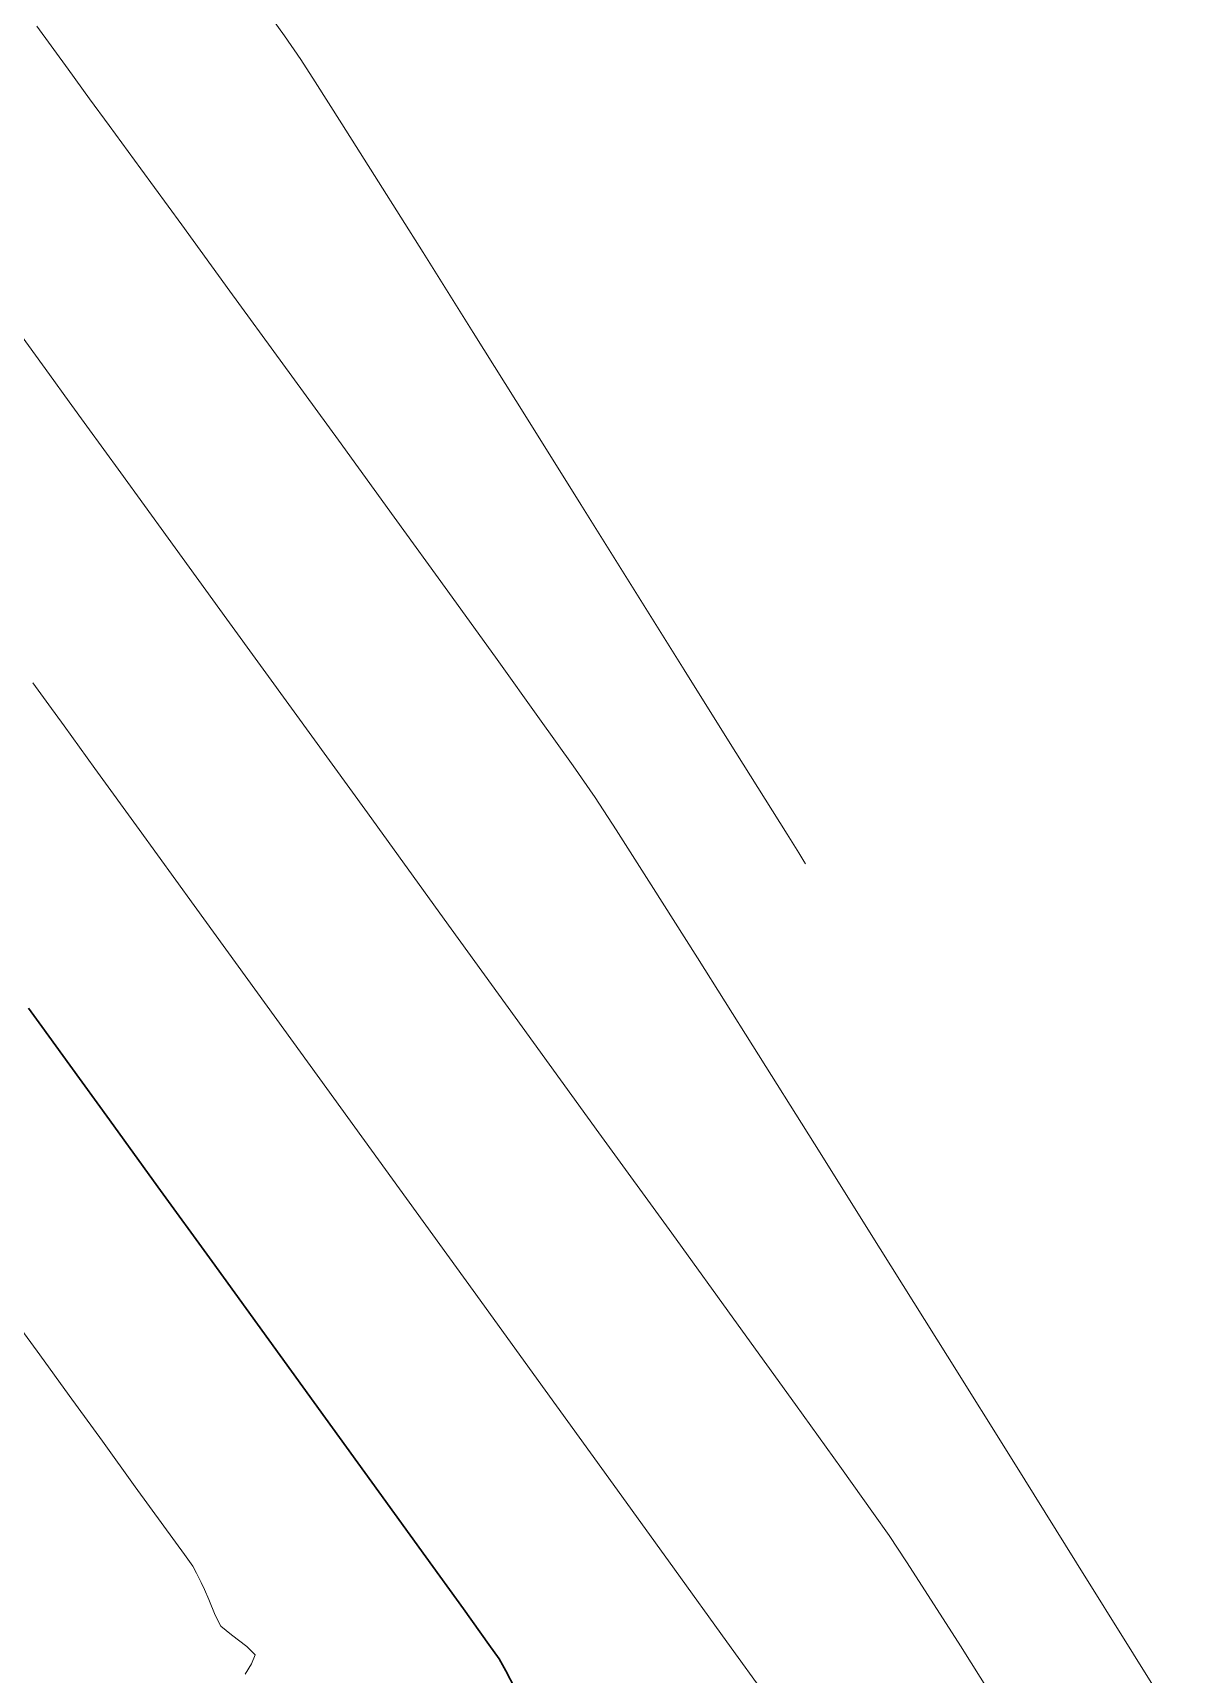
# Model space of a CAD drawing. Header units: millimetres. Extents: x 736950 to 740938, y 8500595 to 8502163.
# Drawn here: x 737315.05 to 737337.73, y 8500761.92 to 8500794.3 of the extents above; entities that cross this region are included whole.
import ezdxf

# ---------------------------------------------------------------- set-up
doc = ezdxf.new("R2010")
doc.units = ezdxf.units.MM
doc.layers.add('CONT-MJR', color=80, linetype='Continuous', lineweight=30)
doc.layers.add('CONT-MNR', color=96, linetype='Continuous', lineweight=15)

msp = doc.modelspace()

# ---------------------------------------------------------------- linework, layer by layer
at = {"layer": 'CONT-MJR', "extrusion": (0.8094743462643345, 0.587155245859158, 0), "elevation": 5588112.220105501}
msp.add_lwpolyline([(6448240.535422175, 3785.000000000006), (6448240.982963549, 3785.000000000006)], dxfattribs=at)
at = {"layer": 'CONT-MJR', "extrusion": (0.8095640561199589, 0.5870315485888303, 0), "elevation": 5587126.841922645}
msp.add_lwpolyline([(6449093.400731189, 3785.00000000001), (6449094.34257412, 3785.00000000001)], dxfattribs=at)
at = {"layer": 'CONT-MJR', "extrusion": (0.809621335846758, 0.5869525470953432, 0), "elevation": 5586497.501332635}
msp.add_lwpolyline([(6449637.236319125, 3785.00000000001), (6449638.571787673, 3785.00000000001)], dxfattribs=at)
at = {"layer": 'CONT-MJR', "extrusion": (0.8096803237354396, 0.5868711727080089, 0), "elevation": 5585849.248897389}
msp.add_lwpolyline([(6450197.049227461, 3785), (6450198.677645698, 3785)], dxfattribs=at)
at = {"layer": 'CONT-MJR', "extrusion": (0.80974997372703, 0.5867750676784711, 0), "elevation": 5585083.636157184}
msp.add_lwpolyline([(6450858.167123527, 3785), (6450859.987815536, 3785)], dxfattribs=at)
at = {"layer": 'CONT-MJR', "extrusion": (0.8098380597682914, 0.5866534896774496, 0), "elevation": 5584115.077001898}
msp.add_lwpolyline([(6451694.695736201, 3785), (6451696.608026078, 3785)], dxfattribs=at)
at = {"layer": 'CONT-MJR', "elevation": 3785}
for points in [[(737320.8281112391, 8500766.969778324), (737319.7118949492, 8500768.511296)], [(737323.5514476757, 8500763.202662759), (737322.8070377008, 8500764.233994428)], [(737324.0536220156, 8500762.504327638), (737323.5514476757, 8500763.202662759)], [(737324.3851566438, 8500761.984200213), (737324.2544106218, 8500762.220456347)]]:
    msp.add_lwpolyline(points, dxfattribs=at)
at = {"layer": 'CONT-MJR', "extrusion": (0.8101236977316052, 0.5862589823394357, 0), "elevation": 5580972.068490937}
msp.add_lwpolyline([(6454410.019307194, 3785.000000000003), (6454411.812765341, 3785.000000000003)], dxfattribs=at)
at = {"layer": 'CONT-MJR', "extrusion": (0.8103838411099284, 0.5858993344149813, 0), "elevation": 5578106.595221184}
msp.add_lwpolyline([(6456885.030421931, 3785.000000000006), (6456886.613450716, 3785.000000000006)], dxfattribs=at)
at = {"layer": 'CONT-MJR', "extrusion": (0.8164134768279349, 0.5774677781952194, 0), "elevation": 5510877.730505731}
msp.add_lwpolyline([(6514355.841086376, 3785), (6514356.188791675, 3785)], dxfattribs=at)
at = {"layer": 'CONT-MJR', "extrusion": (0.8886547240795958, 0.4585769088942635, 0), "elevation": 4553479.952008937}
msp.add_lwpolyline([(7216121.972714542, 3785.000000000013), (7216122.358138267, 3785.000000000013)], dxfattribs=at)
at = {"layer": 'CONT-MNR', "extrusion": (0.8139456678451995, 0.5809410037138298, 0), "elevation": 5538598.371615364}
msp.add_lwpolyline([(6490845.215274787, 3781.000000000004), (6490846.022956215, 3781.000000000004)], dxfattribs=at)
at = {"layer": 'CONT-MNR', "extrusion": (0.8085675514174685, 0.5884033606249708, 0), "elevation": 5598065.101448234}
msp.add_lwpolyline([(6439626.784742815, 3782), (6439627.83571138, 3782)], dxfattribs=at)
at = {"layer": 'CONT-MNR'}
for points, elevation in [([(737320.3433304926, 8500793.770146787), (737320.0161979595, 8500794.24080066)], 3781), ([(737321.0824170314, 8500786.260697007), (737319.9859658593, 8500787.76772442)], 3782), ([(737316.7879894244, 8500785.617002077), (737316.1203373868, 8500786.53713991)], 3783), ([(737322.1832245938, 8500784.744978448), (737321.0824170314, 8500786.260697007)], 3782), ([(737326.9211555131, 8500783.308711002), (737325.8687429529, 8500784.990578797)], 3781), ([(737323.242554902, 8500783.2826857), (737322.1832245938, 8500784.744978448)], 3782), ([(737327.9069312791, 8500781.732632639), (737326.9211555131, 8500783.308711002)], 3781), ([(737320.2067248715, 8500780.903597238), (737318.8805895016, 8500782.732268428)], 3783), ([(737325.7133458586, 8500779.837531826), (737325.0534491783, 8500780.766845439)], 3782), ([(737316.2765683044, 8500779.786436671), (737315.6668870427, 8500780.627502207)], 3784), ([(737326.1484307067, 8500779.210111832), (737325.7133458586, 8500779.837531826)], 3782), ([(737323.1716345998, 8500776.813457703), (737321.6535420159, 8500778.908006225)], 3783), ([(737318.2349610515, 8500777.08406818), (737317.1488935568, 8500778.582823915)], 3784), ([(737330.2669705035, 8500777.958445538), (737330.1658975183, 8500778.119870482)], 3781), ([(737319.4858690402, 8500775.357573701), (737318.2349610515, 8500777.08406818)], 3784), ([(737326.2240207476, 8500772.599337386), (737324.7115962885, 8500774.687913986)], 3783), ([(737330.4791814949, 8500772.376617864), (737329.2608649936, 8500774.3151603)], 3782), ([(737327.6595016414, 8500770.61569022), (737326.2240207476, 8500772.599337386)], 3783), ([(737331.7761077998, 8500770.308895426), (737330.4791814949, 8500772.376617864)], 3782), ([(737328.968632636, 8500768.8049348), (737327.6595016414, 8500770.61569022)], 3783), ([(737315.191438788, 8500768.2138731), (737314.7629274746, 8500768.80492025)], 3786), ([(737330.1020073959, 8500767.235033443), (737328.968632636, 8500768.8049348)], 3783), ([(737334.4108430861, 8500766.099394152), (737333.1029072249, 8500768.190363886)], 3782), ([(737318.0421725737, 8500764.274877466), (737317.6385188423, 8500764.834484754)], 3786), ([(737318.2793729366, 8500763.910203125), (737318.2060297998, 8500764.044981988)], 3786), ([(737332.7809785465, 8500763.378095469), (737332.2933540737, 8500764.134077692)], 3783), ([(737318.5243528141, 8500763.388286034), (737318.4411634905, 8500763.587643245)], 3786), ([(737319.4415321149, 8500762.296099588), (737319.275841854, 8500762.461240694)], 3786), ([(737319.3689578053, 8500762.118679376), (737319.4415321149, 8500762.296099588)], 3786), ([(737333.9608236658, 8500761.5211085), (737333.3567023928, 8500762.475861853)], 3783)]:
    msp.add_lwpolyline(points, dxfattribs=dict(at, elevation=elevation))
at = {"layer": 'CONT-MNR', "extrusion": (0.83938293932463, 0.5435405055474198, 0), "elevation": 5239419.860388543}
msp.add_lwpolyline([(6734657.268366862, 3781.000000000013), (6734657.789214069, 3781.000000000013)], dxfattribs=at)
at = {"layer": 'CONT-MNR', "extrusion": (0.8088947350759621, 0.5879534909892017, 0), "elevation": 5594482.090201317}
msp.add_lwpolyline([(6442739.08236183, 3782.00000000001), (6442739.801454544, 3782.00000000001)], dxfattribs=at)
at = {"layer": 'CONT-MNR', "extrusion": (0.8442672749516069, 0.5359223530006823, 0), "elevation": 5178260.841413974}
msp.add_lwpolyline([(6781794.036729826, 3781), (6781795.017108605, 3781)], dxfattribs=at)
at = {"layer": 'CONT-MNR', "extrusion": (0.808455247091007, 0.5885576551630425, 0), "elevation": 5599293.923180938}
msp.add_lwpolyline([(6438556.968140524, 3782), (6438557.625959781, 3782)], dxfattribs=at)
at = {"layer": 'CONT-MNR', "extrusion": (0.8079622064317756, 0.5892343107609203, 0), "elevation": 5604682.504946847}
msp.add_lwpolyline([(6433865.769058214, 3782), (6433866.822440809, 3782)], dxfattribs=at)
at = {"layer": 'CONT-MNR', "extrusion": (0.8458352579980735, 0.5334442016999835, 0), "elevation": 5158350.698475991}
msp.add_lwpolyline([(6796948.972204926, 3781.00000000001), (6796950.328631061, 3781.00000000001)], dxfattribs=at)
at = {"layer": 'CONT-MNR', "extrusion": (0.8079105148257125, 0.5893051841228384, 0), "elevation": 5605246.871518335}
msp.add_lwpolyline([(6433372.721588113, 3782.000000000006), (6433374.09333938, 3782.000000000006)], dxfattribs=at)
at = {"layer": 'CONT-MNR', "extrusion": (0.8466057100700548, 0.5322206043331831, 0), "elevation": 5148517.223721324}
msp.add_lwpolyline([(6804398.960659109, 3781.000000000009), (6804400.609625373, 3781.000000000009)], dxfattribs=at)
at = {"layer": 'CONT-MNR', "extrusion": (0.8080315202405141, 0.5891392554377987, 0), "elevation": 5603925.565996827}
msp.add_lwpolyline([(6434522.092548985, 3782.000000000003), (6434523.705474027, 3782.000000000003)], dxfattribs=at)
at = {"layer": 'CONT-MNR', "extrusion": (0.8470612601268626, 0.5314952695859969, 0), "elevation": 5142687.192805444}
msp.add_lwpolyline([(6808804.443827138, 3781.000000000009), (6808806.301821839, 3781.000000000009)], dxfattribs=at)
at = {"layer": 'CONT-MNR', "extrusion": (0.808270571499936, 0.5888112458565706, 0), "elevation": 5601313.482711061}
msp.add_lwpolyline([(6436794.287686776, 3782), (6436796.064590912, 3782)], dxfattribs=at)
at = {"layer": 'CONT-MNR', "extrusion": (0.8090955644023712, 0.5876770947249932, 0), "elevation": 5592276.737907296}
msp.add_lwpolyline([(6444646.144375503, 3783.000000000003), (6444647.088959174, 3783.000000000003)], dxfattribs=at)
at = {"layer": 'CONT-MNR', "extrusion": (0.847359631139156, 0.5310194492819577, 0), "elevation": 5138862.341120909}
msp.add_lwpolyline([(6811689.682760213, 3781.000000000013), (6811691.666270189, 3781.000000000013)], dxfattribs=at)
at = {"layer": 'CONT-MNR', "extrusion": (0.809201999795876, 0.5875305298674742, 0), "elevation": 5591109.297643081}
msp.add_lwpolyline([(6445658.329605184, 3783.000000000003), (6445658.993567849, 3783.000000000003)], dxfattribs=at)
at = {"layer": 'CONT-MNR', "extrusion": (0.8093286469537851, 0.5873560600010487, 0), "elevation": 5589719.545414327}
msp.add_lwpolyline([(6446862.974729771, 3783), (6446863.569505151, 3783)], dxfattribs=at)
at = {"layer": 'CONT-MNR', "extrusion": (0.8475672103898438, 0.5306880664495652, 0), "elevation": 5136198.379672481}
msp.add_lwpolyline([(6813696.580962277, 3781.000000000003), (6813698.606473747, 3781.000000000003)], dxfattribs=at)
at = {"layer": 'CONT-MNR', "extrusion": (0.8094262687678812, 0.587221521598541, 0), "elevation": 5588647.84140115}
msp.add_lwpolyline([(6447789.30253392, 3783), (6447790.897422359, 3783)], dxfattribs=at)
at = {"layer": 'CONT-MNR', "extrusion": (0.8094776268690321, 0.587150723067323, 0), "elevation": 5588083.865594946}
msp.add_lwpolyline([(6448276.118776584, 3783.000000000013), (6448278.087687145, 3783.000000000013)], dxfattribs=at)
at = {"layer": 'CONT-MNR', "extrusion": (0.8108601893259928, 0.5852399109478227, 0), "elevation": 5572863.71539825}
msp.add_lwpolyline([(6461434.092314672, 3782.00000000001), (6461435.753205179, 3782.00000000001)], dxfattribs=at)
at = {"layer": 'CONT-MNR', "extrusion": (0.812479106050091, 0.5829903105816127, 0), "elevation": 5554934.019744152}
msp.add_lwpolyline([(6476853.396264453, 3782.000000000013), (6476854.835181794, 3782.000000000013)], dxfattribs=at)
at = {"layer": 'CONT-MNR', "extrusion": (0.8478930705032649, 0.5301672764256066, 0), "elevation": 5132011.521654105}
msp.add_lwpolyline([(6816845.146278843, 3781.000000000003), (6816846.796709604, 3781.000000000003)], dxfattribs=at)
at = {"layer": 'CONT-MNR', "extrusion": (0.8098017174910547, 0.5867036546234718, 0), "elevation": 5584518.554457623}
msp.add_lwpolyline([(6451361.463630291, 3784.000000000003), (6451362.004585816, 3784.000000000003)], dxfattribs=at)
at = {"layer": 'CONT-MNR', "extrusion": (0.809537620745368, 0.5870680033845559, 0), "elevation": 5587421.080907857}
msp.add_lwpolyline([(6448847.287242926, 3784.000000000013), (6448847.795081069, 3784.000000000013)], dxfattribs=at)
at = {"layer": 'CONT-MNR', "extrusion": (0.8096078097828854, 0.5869712040113717, 0), "elevation": 5586653.799696535}
msp.add_lwpolyline([(6449510.414436257, 3783), (6449512.879322328, 3783)], dxfattribs=at)
at = {"layer": 'CONT-MNR', "extrusion": (0.8479241962737514, 0.5301174939327253, 0), "elevation": 5131611.281544119}
msp.add_lwpolyline([(6817145.08730619, 3781.000000000009), (6817146.445681291, 3781.000000000009)], dxfattribs=at)
at = {"layer": 'CONT-MNR', "extrusion": (0.8097044207513517, 0.5868379256794145, 0), "elevation": 5585588.225159276}
msp.add_lwpolyline([(6450432.332116381, 3784), (6450433.818600493, 3784)], dxfattribs=at)
at = {"layer": 'CONT-MNR', "extrusion": (0.8374006313949122, 0.5465895924177503, 0), "elevation": 5263874.825928161}
msp.add_lwpolyline([(6715542.31692991, 3782), (6715543.078946701, 3782)], dxfattribs=at)
at = {"layer": 'CONT-MNR', "extrusion": (0.8478986666751175, 0.5301583263993487, 0), "elevation": 5131939.565600069}
msp.add_lwpolyline([(6816897.138545036, 3781.000000000009), (6816897.958843332, 3781.000000000009)], dxfattribs=at)
at = {"layer": 'CONT-MNR', "extrusion": (0.8428481608706222, 0.5381514449641569, 0), "elevation": 5196160.611063041}
msp.add_lwpolyline([(6768070.94675236, 3782.000000000013), (6768072.229043788, 3782.000000000013)], dxfattribs=at)
at = {"layer": 'CONT-MNR', "extrusion": (0.8477924160883222, 0.5303282183922756, 0), "elevation": 5133305.438060013}
msp.add_lwpolyline([(6815868.227628431, 3781), (6815868.659390267, 3781)], dxfattribs=at)
at = {"layer": 'CONT-MNR', "extrusion": (0.8472205094987114, 0.5312413841981287, 0), "elevation": 5140646.37385712}
msp.add_lwpolyline([(6810333.017444377, 3781), (6810333.08145306, 3781)], dxfattribs=at)
at = {"layer": 'CONT-MNR', "extrusion": (0.8449046860137006, 0.5349168828445126, 0), "elevation": 5170180.650241005}
msp.add_lwpolyline([(6787936.229873018, 3782), (6787937.940207595, 3782)], dxfattribs=at)
at = {"layer": 'CONT-MNR', "extrusion": (0.8098018620375438, 0.5867034551121435, 0), "elevation": 5584520.804905962}
msp.add_lwpolyline([(6451352.215201263, 3783), (6451354.839971366, 3783)], dxfattribs=at)
at = {"layer": 'CONT-MNR', "extrusion": (0.8459933391205525, 0.5331934641044074, 0), "elevation": 5156332.94810056}
msp.add_lwpolyline([(6798459.305206545, 3782.000000000003), (6798461.351311917, 3782.000000000003)], dxfattribs=at)
at = {"layer": 'CONT-MNR', "extrusion": (0.809835616907761, 0.5866568618772189, 0), "elevation": 5584145.775494248}
msp.add_lwpolyline([(6451674.790222812, 3784), (6451677.120114135, 3784)], dxfattribs=at)
at = {"layer": 'CONT-MNR', "extrusion": (0.8098906267241627, 0.5865809174737471, 0), "elevation": 5583540.749208705}
msp.add_lwpolyline([(6452195.967125749, 3784.000000000004), (6452198.411603041, 3784.000000000004)], dxfattribs=at)
at = {"layer": 'CONT-MNR', "extrusion": (0.8099582665194588, 0.5864875160621864, 0), "elevation": 5582796.637480621}
msp.add_lwpolyline([(6452837.34872321, 3784.000000000003), (6452839.824511593, 3784.000000000003)], dxfattribs=at)
at = {"layer": 'CONT-MNR', "extrusion": (0.8475094002609618, 0.5307803844051745, 0), "elevation": 5136937.743658084}
msp.add_lwpolyline([(6813119.002977005, 3782.000000000009), (6813121.502691507, 3782.000000000009)], dxfattribs=at)
at = {"layer": 'CONT-MNR', "extrusion": (0.8100450107231165, 0.5863677008521071, 0), "elevation": 5581842.074559403}
msp.add_lwpolyline([(6453660.659976736, 3784), (6453663.083801371, 3784)], dxfattribs=at)
at = {"layer": 'CONT-MNR', "extrusion": (0.8096979965035391, 0.5868467895951675, 0), "elevation": 5585651.168703685}
msp.add_lwpolyline([(6450362.950012492, 3786.000000000003), (6450363.938498419, 3786.000000000003)], dxfattribs=at)
at = {"layer": 'CONT-MNR', "extrusion": (0.809815481644907, 0.5866846560872606, 0), "elevation": 5584359.533110685}
msp.add_lwpolyline([(6451480.0937619, 3786), (6451481.20746628, 3786)], dxfattribs=at)
at = {"layer": 'CONT-MNR', "extrusion": (0.8101616145884943, 0.5862065832514713, 0), "elevation": 5580558.426256333}
msp.add_lwpolyline([(6454768.389803068, 3784.000000000013), (6454770.678389158, 3784.000000000013)], dxfattribs=at)
at = {"layer": 'CONT-MNR', "extrusion": (0.8114638516612863, 0.5844026158796949, 0), "elevation": 5566187.333658684}
msp.add_lwpolyline([(6467166.128149887, 3783.000000000013), (6467167.682236342, 3783.000000000013)], dxfattribs=at)
at = {"layer": 'CONT-MNR', "extrusion": (0.8099942318457156, 0.5864378435748063, 0), "elevation": 5582393.233029181}
msp.add_lwpolyline([(6453180.480706572, 3786), (6453181.586402184, 3786)], dxfattribs=at)
at = {"layer": 'CONT-MNR', "extrusion": (0.8128648073140048, 0.5824524058070032, 0), "elevation": 5550642.022277381}
msp.add_lwpolyline([(6480512.186768037, 3783), (6480513.274656559, 3783)], dxfattribs=at)
at = {"layer": 'CONT-MNR', "extrusion": (0.8480583068933252, 0.5299029232880557, 0), "elevation": 5129883.378330739}
msp.add_lwpolyline([(6818427.30511715, 3782.000000000009), (6818429.645801753, 3782.000000000009)], dxfattribs=at)
at = {"layer": 'CONT-MNR', "extrusion": (0.8103097109095732, 0.5860018535855019, 0), "elevation": 5578919.592419252}
msp.add_lwpolyline([(6456182.792688277, 3786.000000000003), (6456183.757148096, 3786.000000000003)], dxfattribs=at)
at = {"layer": 'CONT-MNR', "extrusion": (0.8103279720918047, 0.5859766016195386, 0), "elevation": 5578726.06609119}
msp.add_lwpolyline([(6456350.057435104, 3784), (6456352.127507918, 3784)], dxfattribs=at)
at = {"layer": 'CONT-MNR', "extrusion": (0.8175049182353673, 0.5759216167682767, 0), "elevation": 5498546.619422515}
msp.add_lwpolyline([(6524771.499426766, 3783.000000000013), (6524772.037118074, 3783.000000000013)], dxfattribs=at)
at = {"layer": 'CONT-MNR', "extrusion": (0.8351568793947638, 0.5500118060547429, 0), "elevation": 5291308.771424029}
msp.add_lwpolyline([(6693930.1803571, 3783.00000000001), (6693930.798204117, 3783.00000000001)], dxfattribs=at)
at = {"layer": 'CONT-MNR', "extrusion": (0.8143258342652808, 0.5804079906825493, 0), "elevation": 5534328.641858658}
msp.add_lwpolyline([(6494446.394366846, 3786.000000000004), (6494446.676680719, 3786.000000000004)], dxfattribs=at)
at = {"layer": 'CONT-MNR', "extrusion": (0.8915197212799437, 0.4529818832678977, 0), "elevation": 4508025.832180759}
msp.add_lwpolyline([(7244606.641992039, 3786.000000000004), (7244606.849132698, 3786.000000000004)], dxfattribs=at)
at = {"layer": 'CONT-MNR', "extrusion": (0.8105859548067792, 0.5856196802276902, 0), "elevation": 5575882.17938145}
msp.add_lwpolyline([(6458804.507357894, 3784), (6458806.275642881, 3784)], dxfattribs=at)
at = {"layer": 'CONT-MNR', "extrusion": (0.8483072146455339, 0.5295043621919807, 0), "elevation": 5126678.833027404}
msp.add_lwpolyline([(6820834.961772878, 3782.000000000006), (6820837.08451022, 3782.000000000006)], dxfattribs=at)
at = {"layer": 'CONT-MNR', "extrusion": (0.896976406106874, 0.4420784171248311, 0), "elevation": 4419361.356688877}
msp.add_lwpolyline([(7299031.802621906, 3786.000000000003), (7299031.95634936, 3786.000000000003)], dxfattribs=at)
at = {"layer": 'CONT-MNR', "extrusion": (0.9212214794926483, 0.3890385401491428, 0), "elevation": 3986358.240593716}
msp.add_lwpolyline([(7544240.172099814, 3786.000000000003), (7544240.503034659, 3786.000000000003)], dxfattribs=at)
at = {"layer": 'CONT-MNR', "extrusion": (0.8429942175906324, 0.5379226237190229, 0), "elevation": 5194320.210764633}
msp.add_lwpolyline([(6769465.318470065, 3783.000000000003), (6769466.388742666, 3783.000000000003)], dxfattribs=at)
at = {"layer": 'CONT-MNR', "extrusion": (0.8893148469746869, 0.4572954219652646, 0), "elevation": 4543068.466412613}
msp.add_lwpolyline([(7222682.131664264, 3786.000000000013), (7222682.376109412, 3786.000000000013)], dxfattribs=at)
at = {"layer": 'CONT-MNR', "extrusion": (0.6452872144622567, 0.7639400571062769, 0), "elevation": 6969855.641286222}
msp.add_lwpolyline([(4922165.979286994, 3786), (4922166.251276503, 3786)], dxfattribs=at)
at = {"layer": 'CONT-MNR', "extrusion": (0.6031934587523285, 0.7975949168082773, 0), "elevation": 7224911.092280006}
msp.add_lwpolyline([(4539522.204551505, 3786), (4539522.584663384, 3786)], dxfattribs=at)
at = {"layer": 'CONT-MNR', "extrusion": (0.8110418823358997, 0.5849880897052866, 0), "elevation": 5570849.346792147}
msp.add_lwpolyline([(6463144.545653693, 3784.000000000007), (6463145.928876723, 3784.000000000007)], dxfattribs=at)
at = {"layer": 'CONT-MNR', "extrusion": (0.8485834144401594, 0.5290616114755262, 0), "elevation": 5123118.766688512}
msp.add_lwpolyline([(6823507.514461846, 3782), (6823509.326963539, 3782)], dxfattribs=at)
at = {"layer": 'CONT-MNR', "extrusion": (0.852241267608784, -0.5231489479914615, 0), "elevation": -3818790.765879679}
msp.add_lwpolyline([(7630427.899018797, 3786.000000000006), (7630428.135868057, 3786.000000000006)], dxfattribs=at)

doc.saveas('drawing.dxf')
